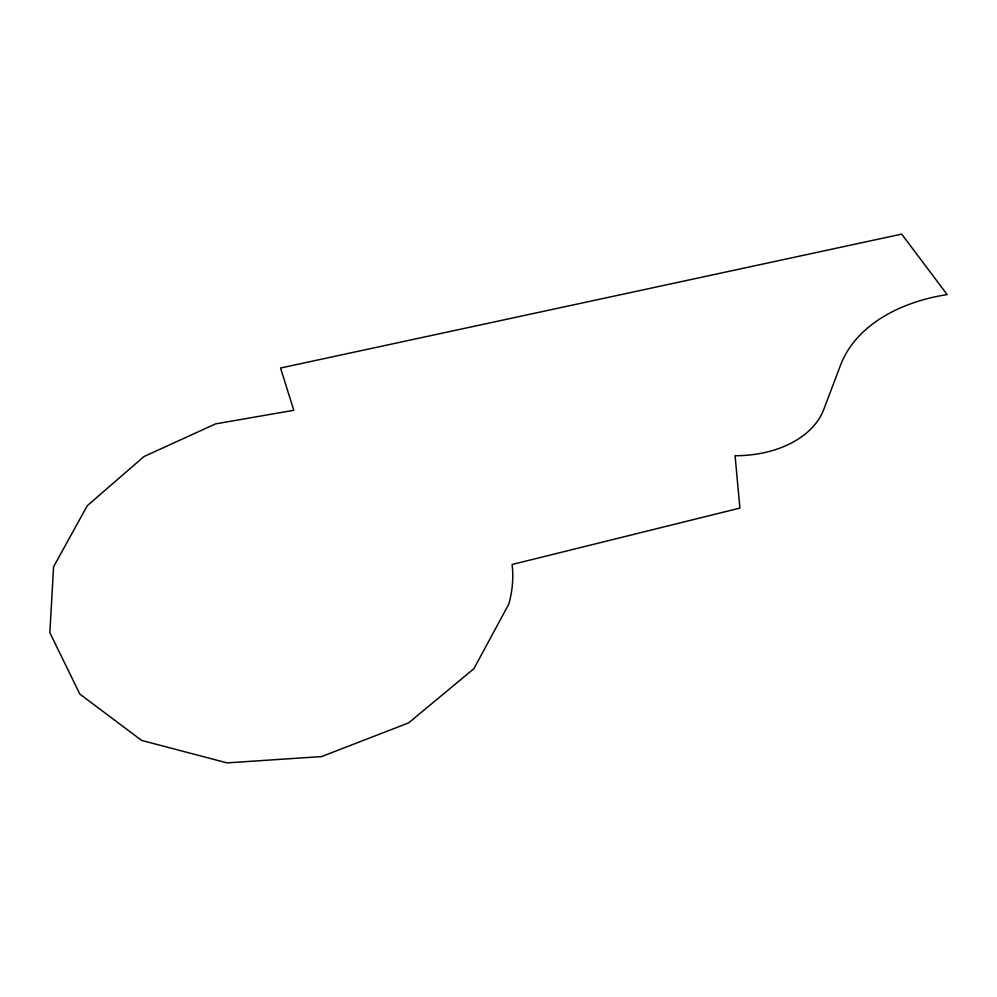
<?xml version="1.0" encoding="UTF-8"?>
<svg xmlns="http://www.w3.org/2000/svg" width="997" height="997" viewBox="0 0 997 997"><rect width="100%" height="100%" fill="white"/><g stroke="black" fill="none" stroke-linecap="round" stroke-linejoin="round"><path stroke-width="1.5" d="M53.576 566.795L49.85 632.684L79.785 694.037L141.674 740.447L227.042 762.879L321.57 756.586L408.608 722.9L473.911 668.7L508.844 604.02A175.547 131.741 -9.3 0 0 512.122 564.489L739.899 508.084L735.076 455.716A98.005 66.537 4.8 0 0 823.721 409.555L840.571 365.126A183.772 120.039 12.3 0 1 947.15 294.589L901.699 234.121L280.543 368.018L293.791 410.29L215.614 423.875L143.979 456.539L87.25 505.728L53.576 566.795"/></g></svg>
